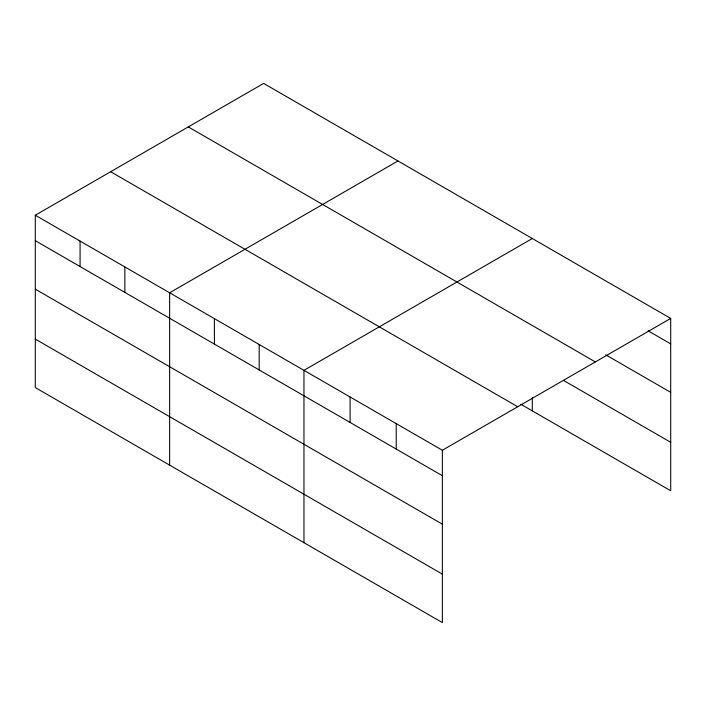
<?xml version="1.0" encoding="UTF-8"?>
<svg xmlns="http://www.w3.org/2000/svg" width="706" height="706" viewBox="0 0 706 706"><rect width="100%" height="100%" fill="white"/><g stroke="black" fill="none" stroke-linecap="round" stroke-linejoin="round"><path stroke-width="1.06" d="M35.3 215.233L442.362 450.251L442.362 622.595L35.3 387.585L35.3 215.233L263.638 83.405L670.7 318.415L670.7 490.767L520.869 404.264M397.972 160.959L169.634 292.787L169.634 465.139M532.298 238.513L303.959 370.341L303.959 542.693M442.362 450.251L670.7 318.415M648.108 330.832L670.7 343.884M605.739 354.844L670.7 392.351M188.29 126.904L595.352 361.922M563.37 380.322L670.7 442.291M110.648 171.726L517.71 406.744M35.3 240.693L442.362 475.712M35.3 289.169L442.362 524.179M35.3 339.109L442.362 574.128M532.298 397.646L532.298 410.857M396.225 423.618L396.225 449.078M350.097 396.975L350.097 422.444M259.181 344.493L259.181 369.953M214.403 318.644L214.403 344.104M124.856 266.939L124.856 292.399M80.078 241.081L80.078 266.55"/></g></svg>
